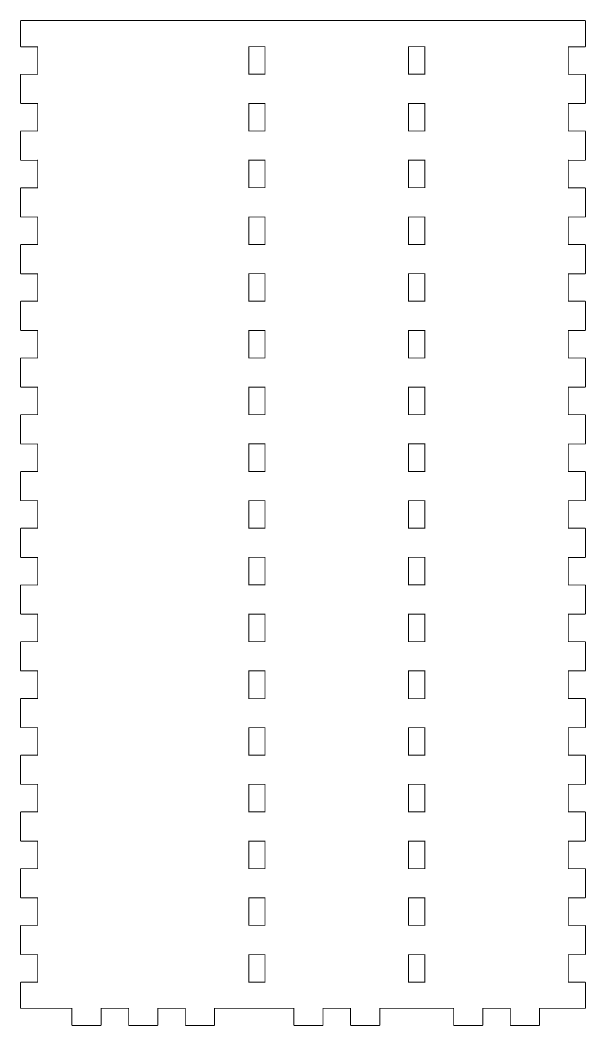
# Model space of a CAD drawing. Extents: x 1 to 1340, y 1 to 615.
# Drawn here: x 0.9 to 133.3, y 238.4 to 473.8 of the extents above; entities that cross this region are included whole.
import ezdxf

# ---------------------------------------------------------------- set-up
doc = ezdxf.new("R2010")
doc.units = 0
doc.layers.get('0').update_dxf_attribs({"linetype": 'CONTINUOUS'})

msp = doc.modelspace()

# ---------------------------------------------------------------- linework, layer by layer
at = {"color": 0, "const_width": 0.2}
for points in [[(5.0946, 473.671), (1.09416, 473.671), (1.07625, 473.671), (1.02251, 473.643), (0.99357, 473.59), (0.99357, 473.572)], [(0.99357, 473.572), (0.99357, 467.632)], [(54.307, 473.671), (5.0946, 473.671)], [(58.3075, 473.671), (54.307, 473.671)], [(91.7014, 473.671), (58.3075, 473.671)], [(95.7019, 473.671), (91.7014, 473.671)], [(129.096, 473.671), (95.7019, 473.671)], [(133.096, 473.671), (129.096, 473.671)], [(133.197, 473.572), (133.197, 473.59), (133.167, 473.643), (133.113, 473.671), (133.096, 473.671)], [(133.197, 467.632), (133.197, 473.572)], [(0.99357, 467.632), (0.99357, 467.614), (1.02251, 467.561), (1.07625, 467.533), (1.09416, 467.533)], [(1.09416, 467.533), (5.0946, 467.533), (5.07668, 467.533), (5.02296, 467.561), (4.99403, 467.614), (4.99403, 467.632)], [(4.99403, 467.632), (4.99403, 460.992), (4.99403, 461.01), (5.02296, 461.063), (5.07668, 461.095), (5.0946, 461.095)], [(129.197, 460.992), (129.197, 467.632), (129.197, 467.614), (129.166, 467.561), (129.112, 467.533), (129.096, 467.533)], [(129.096, 467.533), (133.096, 467.533), (133.113, 467.533), (133.167, 467.561), (133.197, 467.614), (133.197, 467.632)], [(5.0946, 461.095), (1.09416, 461.095), (1.07625, 461.095), (1.02251, 461.063), (0.99357, 461.01), (0.99357, 460.992)], [(0.99357, 460.992), (0.99357, 454.353)], [(133.096, 461.095), (129.096, 461.095), (129.112, 461.095), (129.166, 461.063), (129.197, 461.01), (129.197, 460.992)], [(133.197, 460.992), (133.197, 461.01), (133.167, 461.063), (133.113, 461.095), (133.096, 461.095)], [(133.197, 454.353), (133.197, 460.992)], [(0.99357, 454.353), (0.99357, 454.335), (1.02251, 454.283), (1.07625, 454.251), (1.09416, 454.251)], [(1.09416, 454.251), (5.0946, 454.251), (5.07668, 454.251), (5.02296, 454.283), (4.99403, 454.335), (4.99403, 454.353)], [(4.99403, 454.353), (4.99403, 447.714), (4.99403, 447.731), (5.02296, 447.784), (5.07668, 447.813), (5.0946, 447.813)], [(129.197, 447.714), (129.197, 454.353), (129.197, 454.335), (129.166, 454.283), (129.112, 454.251), (129.096, 454.251)], [(129.096, 454.251), (133.096, 454.251), (133.113, 454.251), (133.167, 454.283), (133.197, 454.335), (133.197, 454.353)], [(5.0946, 447.813), (1.09416, 447.813), (1.07625, 447.813), (1.02251, 447.784), (0.99357, 447.731), (0.99357, 447.714)], [(0.99357, 447.714), (0.99357, 441.075)], [(133.096, 447.813), (129.096, 447.813), (129.112, 447.813), (129.166, 447.784), (129.197, 447.731), (129.197, 447.714)], [(133.197, 447.714), (133.197, 447.731), (133.167, 447.784), (133.113, 447.813), (133.096, 447.813)], [(133.197, 441.075), (133.197, 447.714)], [(0.99357, 441.075), (0.99357, 441.057), (1.02251, 441.004), (1.07625, 440.972), (1.09416, 440.972)], [(1.09416, 440.972), (5.0946, 440.972), (5.07668, 440.972), (5.02296, 441.004), (4.99403, 441.057), (4.99403, 441.075)], [(4.99403, 441.075), (4.99403, 434.435), (4.99403, 434.453), (5.02296, 434.506), (5.07668, 434.534), (5.0946, 434.534)], [(129.197, 434.435), (129.197, 441.075), (129.197, 441.057), (129.166, 441.004), (129.112, 440.972), (129.096, 440.972)], [(129.096, 440.972), (133.096, 440.972), (133.113, 440.972), (133.167, 441.004), (133.197, 441.057), (133.197, 441.075)], [(5.0946, 434.534), (1.09416, 434.534), (1.07625, 434.534), (1.02251, 434.506), (0.99357, 434.453), (0.99357, 434.435)], [(0.99357, 434.435), (0.99357, 427.796)], [(133.096, 434.534), (129.096, 434.534), (129.112, 434.534), (129.166, 434.506), (129.197, 434.453), (129.197, 434.435)], [(133.197, 434.435), (133.197, 434.453), (133.167, 434.506), (133.113, 434.534), (133.096, 434.534)], [(133.197, 427.796), (133.197, 434.435)], [(0.99357, 427.796), (0.99357, 427.778), (1.02251, 427.725), (1.07625, 427.694), (1.09416, 427.694)], [(1.09416, 427.694), (5.0946, 427.694), (5.07668, 427.694), (5.02296, 427.725), (4.99403, 427.778), (4.99403, 427.796)], [(4.99403, 427.796), (4.99403, 421.157), (4.99403, 421.174), (5.02296, 421.227), (5.07668, 421.255), (5.0946, 421.255)], [(129.197, 421.157), (129.197, 427.796), (129.197, 427.778), (129.166, 427.725), (129.112, 427.694), (129.096, 427.694)], [(129.096, 427.694), (133.096, 427.694), (133.113, 427.694), (133.167, 427.725), (133.197, 427.778), (133.197, 427.796)], [(5.0946, 421.255), (1.09416, 421.255), (1.07625, 421.255), (1.02251, 421.227), (0.99357, 421.174), (0.99357, 421.157)], [(133.096, 421.255), (129.096, 421.255), (129.112, 421.255), (129.166, 421.227), (129.197, 421.174), (129.197, 421.157)], [(133.197, 421.157), (133.197, 421.174), (133.167, 421.227), (133.113, 421.255), (133.096, 421.255)], [(0.99357, 421.157), (0.99357, 414.517)], [(133.197, 414.517), (133.197, 421.157)], [(0.99357, 414.517), (0.99357, 414.5), (1.02251, 414.447), (1.07625, 414.415), (1.09416, 414.415)], [(1.09416, 414.415), (5.0946, 414.415), (5.07668, 414.415), (5.02296, 414.447), (4.99403, 414.5), (4.99403, 414.517)], [(4.99403, 414.517), (4.99403, 407.878), (4.99403, 407.896), (5.02296, 407.949), (5.07668, 407.977), (5.0946, 407.977)], [(129.197, 407.878), (129.197, 414.517), (129.197, 414.5), (129.166, 414.447), (129.112, 414.415), (129.096, 414.415)], [(129.096, 414.415), (133.096, 414.415), (133.113, 414.415), (133.167, 414.447), (133.197, 414.5), (133.197, 414.517)], [(5.0946, 407.977), (1.09416, 407.977), (1.07625, 407.977), (1.02251, 407.949), (0.99357, 407.896), (0.99357, 407.878)], [(0.99357, 407.878), (0.99357, 401.239)], [(133.096, 407.977), (129.096, 407.977), (129.112, 407.977), (129.166, 407.949), (129.197, 407.896), (129.197, 407.878)], [(133.197, 407.878), (133.197, 407.896), (133.167, 407.949), (133.113, 407.977), (133.096, 407.977)], [(133.197, 401.239), (133.197, 407.878)], [(0.99357, 401.239), (0.99357, 401.221), (1.02251, 401.168), (1.07625, 401.137), (1.09416, 401.137)], [(1.09416, 401.137), (5.0946, 401.137), (5.07668, 401.137), (5.02296, 401.168), (4.99403, 401.221), (4.99403, 401.239)], [(4.99403, 401.239), (4.99403, 394.6), (4.99403, 394.617), (5.02296, 394.67), (5.07668, 394.698), (5.0946, 394.698)], [(129.197, 394.6), (129.197, 401.239), (129.197, 401.221), (129.166, 401.168), (129.112, 401.137), (129.096, 401.137)], [(129.096, 401.137), (133.096, 401.137), (133.113, 401.137), (133.167, 401.168), (133.197, 401.221), (133.197, 401.239)], [(5.0946, 394.698), (1.09416, 394.698), (1.07625, 394.698), (1.02251, 394.67), (0.99357, 394.617), (0.99357, 394.6)], [(0.99357, 394.6), (0.99357, 387.96)], [(133.096, 394.698), (129.096, 394.698), (129.112, 394.698), (129.166, 394.67), (129.197, 394.617), (129.197, 394.6)], [(133.197, 394.6), (133.197, 394.617), (133.167, 394.67), (133.113, 394.698), (133.096, 394.698)], [(133.197, 387.96), (133.197, 394.6)], [(0.99357, 387.96), (0.99357, 387.943), (1.02251, 387.89), (1.07625, 387.858), (1.09416, 387.858)], [(1.09416, 387.858), (5.0946, 387.858), (5.07668, 387.858), (5.02296, 387.89), (4.99403, 387.943), (4.99403, 387.96)], [(4.99403, 387.96), (4.99403, 381.321), (4.99403, 381.339), (5.02296, 381.392), (5.07668, 381.42), (5.0946, 381.42)], [(129.197, 381.321), (129.197, 387.96), (129.197, 387.943), (129.166, 387.89), (129.112, 387.858), (129.096, 387.858)], [(129.096, 387.858), (133.096, 387.858), (133.113, 387.858), (133.167, 387.89), (133.197, 387.943), (133.197, 387.96)], [(5.0946, 381.42), (1.09416, 381.42), (1.07625, 381.42), (1.02251, 381.392), (0.99357, 381.339), (0.99357, 381.321)], [(0.99357, 381.321), (0.99357, 374.682)], [(133.096, 381.42), (129.096, 381.42), (129.112, 381.42), (129.166, 381.392), (129.197, 381.339), (129.197, 381.321)], [(133.197, 381.321), (133.197, 381.339), (133.167, 381.392), (133.113, 381.42), (133.096, 381.42)], [(133.197, 374.682), (133.197, 381.321)], [(0.99357, 374.682), (0.99357, 374.664), (1.02251, 374.611), (1.07625, 374.579), (1.09416, 374.579)], [(1.09416, 374.579), (5.0946, 374.579), (5.07668, 374.579), (5.02296, 374.611), (4.99403, 374.664), (4.99403, 374.682)], [(4.99403, 374.682), (4.99403, 368.042), (4.99403, 368.06), (5.02296, 368.113), (5.07668, 368.141), (5.0946, 368.141)], [(129.197, 368.042), (129.197, 374.682), (129.197, 374.664), (129.166, 374.611), (129.112, 374.579), (129.096, 374.579)], [(129.096, 374.579), (133.096, 374.579), (133.113, 374.579), (133.167, 374.611), (133.197, 374.664), (133.197, 374.682)], [(5.0946, 368.141), (1.09416, 368.141), (1.07625, 368.141), (1.02251, 368.113), (0.99357, 368.06), (0.99357, 368.042)], [(0.99357, 368.042), (0.99357, 361.403)], [(133.096, 368.141), (129.096, 368.141), (129.112, 368.141), (129.166, 368.113), (129.197, 368.06), (129.197, 368.042)], [(133.197, 368.042), (133.197, 368.06), (133.167, 368.113), (133.113, 368.141), (133.096, 368.141)], [(133.197, 361.403), (133.197, 368.042)], [(0.99357, 361.403), (0.99357, 361.386), (1.02251, 361.333), (1.07625, 361.301), (1.09416, 361.301)], [(1.09416, 361.301), (5.0946, 361.301), (5.07668, 361.301), (5.02296, 361.333), (4.99403, 361.386), (4.99403, 361.403)], [(4.99403, 361.403), (4.99403, 354.764), (4.99403, 354.782), (5.02296, 354.834), (5.07668, 354.863), (5.0946, 354.863)], [(129.197, 354.764), (129.197, 361.403), (129.197, 361.386), (129.166, 361.333), (129.112, 361.301), (129.096, 361.301)], [(129.096, 361.301), (133.096, 361.301), (133.113, 361.301), (133.167, 361.333), (133.197, 361.386), (133.197, 361.403)], [(5.0946, 354.863), (1.09416, 354.863), (1.07625, 354.863), (1.02251, 354.834), (0.99357, 354.782), (0.99357, 354.764)], [(0.99357, 354.764), (0.99357, 348.123)], [(133.096, 354.863), (129.096, 354.863), (129.112, 354.863), (129.166, 354.834), (129.197, 354.782), (129.197, 354.764)], [(133.197, 354.764), (133.197, 354.782), (133.167, 354.834), (133.113, 354.863), (133.096, 354.863)], [(133.197, 348.123), (133.197, 354.764)], [(0.99357, 348.123), (0.99357, 348.106), (1.02251, 348.052), (1.07625, 348.022), (1.09416, 348.022)], [(1.09416, 348.022), (5.0946, 348.022), (5.07668, 348.022), (5.02296, 348.052), (4.99403, 348.106), (4.99403, 348.123)], [(4.99403, 348.123), (4.99403, 341.483), (4.99403, 341.501), (5.02296, 341.555), (5.07668, 341.584), (5.0946, 341.584)], [(129.197, 341.483), (129.197, 348.123), (129.197, 348.106), (129.166, 348.052), (129.112, 348.022), (129.096, 348.022)], [(129.096, 348.022), (133.096, 348.022), (133.113, 348.022), (133.167, 348.052), (133.197, 348.106), (133.197, 348.123)], [(5.0946, 341.584), (1.09416, 341.584), (1.07625, 341.584), (1.02251, 341.555), (0.99357, 341.501), (0.99357, 341.483)], [(0.99357, 341.483), (0.99357, 334.844)], [(133.096, 341.584), (129.096, 341.584), (129.112, 341.584), (129.166, 341.555), (129.197, 341.501), (129.197, 341.483)], [(133.197, 341.483), (133.197, 341.501), (133.167, 341.555), (133.113, 341.584), (133.096, 341.584)], [(133.197, 334.844), (133.197, 341.483)], [(0.99357, 334.844), (0.99357, 334.827), (1.02251, 334.774), (1.07625, 334.743), (1.09416, 334.743)], [(1.09416, 334.743), (5.0946, 334.743), (5.07668, 334.743), (5.02296, 334.774), (4.99403, 334.827), (4.99403, 334.844)], [(4.99403, 334.844), (4.99403, 328.205), (4.99403, 328.223), (5.02296, 328.276), (5.07668, 328.305), (5.0946, 328.305)], [(129.197, 328.205), (129.197, 334.844), (129.197, 334.827), (129.166, 334.774), (129.112, 334.743), (129.096, 334.743)], [(129.096, 334.743), (133.096, 334.743), (133.113, 334.743), (133.167, 334.774), (133.197, 334.827), (133.197, 334.844)], [(5.0946, 328.305), (1.09416, 328.305), (1.07625, 328.305), (1.02251, 328.276), (0.99357, 328.223), (0.99357, 328.205)], [(0.99357, 328.205), (0.99357, 321.565)], [(133.096, 328.305), (129.096, 328.305), (129.112, 328.305), (129.166, 328.276), (129.197, 328.223), (129.197, 328.205)], [(133.197, 328.205), (133.197, 328.223), (133.167, 328.276), (133.113, 328.305), (133.096, 328.305)], [(133.197, 321.565), (133.197, 328.205)], [(0.99357, 321.565), (0.99357, 321.549), (1.02251, 321.495), (1.07625, 321.465), (1.09416, 321.465)], [(1.09416, 321.465), (5.0946, 321.465), (5.07668, 321.465), (5.02296, 321.495), (4.99403, 321.549), (4.99403, 321.565)], [(4.99403, 321.565), (4.99403, 314.926), (4.99403, 314.944), (5.02296, 314.997), (5.07668, 315.026), (5.0946, 315.026)], [(129.197, 314.926), (129.197, 321.565), (129.197, 321.549), (129.166, 321.495), (129.112, 321.465), (129.096, 321.465)], [(129.096, 321.465), (133.096, 321.465), (133.113, 321.465), (133.167, 321.495), (133.197, 321.549), (133.197, 321.565)], [(5.0946, 315.026), (1.09416, 315.026), (1.07625, 315.026), (1.02251, 314.997), (0.99357, 314.944), (0.99357, 314.926)], [(0.99357, 314.926), (0.99357, 308.287)], [(133.096, 315.026), (129.096, 315.026), (129.112, 315.026), (129.166, 314.997), (129.197, 314.944), (129.197, 314.926)], [(133.197, 314.926), (133.197, 314.944), (133.167, 314.997), (133.113, 315.026), (133.096, 315.026)], [(133.197, 308.287), (133.197, 314.926)], [(0.99357, 308.287), (0.99357, 308.27), (1.02251, 308.216), (1.07625, 308.186), (1.09416, 308.186)], [(1.09416, 308.186), (5.0946, 308.186), (5.07668, 308.186), (5.02296, 308.216), (4.99403, 308.27), (4.99403, 308.287)], [(4.99403, 308.287), (4.99403, 301.647), (4.99403, 301.665), (5.02296, 301.719), (5.07668, 301.748), (5.0946, 301.748)], [(129.197, 301.647), (129.197, 308.287), (129.197, 308.27), (129.166, 308.216), (129.112, 308.186), (129.096, 308.186)], [(129.096, 308.186), (133.096, 308.186), (133.113, 308.186), (133.167, 308.216), (133.197, 308.27), (133.197, 308.287)], [(5.0946, 301.748), (1.09416, 301.748), (1.07625, 301.748), (1.02251, 301.719), (0.99357, 301.665), (0.99357, 301.647)], [(0.99357, 301.647), (0.99357, 295.008)], [(133.096, 301.748), (129.096, 301.748), (129.112, 301.748), (129.166, 301.719), (129.197, 301.665), (129.197, 301.647)], [(133.197, 301.647), (133.197, 301.665), (133.167, 301.719), (133.113, 301.748), (133.096, 301.748)], [(133.197, 295.008), (133.197, 301.647)], [(0.99357, 295.008), (0.99357, 294.991), (1.02251, 294.937), (1.07625, 294.907), (1.09416, 294.907)], [(1.09416, 294.907), (5.0946, 294.907), (5.07668, 294.907), (5.02296, 294.937), (4.99403, 294.991), (4.99403, 295.008)], [(4.99403, 295.008), (4.99403, 288.368), (4.99403, 288.386), (5.02296, 288.44), (5.07668, 288.469), (5.0946, 288.469)], [(129.197, 288.368), (129.197, 295.008), (129.197, 294.991), (129.166, 294.937), (129.112, 294.907), (129.096, 294.907)], [(129.096, 294.907), (133.096, 294.907), (133.113, 294.907), (133.167, 294.937), (133.197, 294.991), (133.197, 295.008)], [(5.0946, 288.469), (1.09416, 288.469), (1.07625, 288.469), (1.02251, 288.44), (0.99357, 288.386), (0.99357, 288.368)], [(0.99357, 288.368), (0.99357, 281.729)], [(133.096, 288.469), (129.096, 288.469), (129.112, 288.469), (129.166, 288.44), (129.197, 288.386), (129.197, 288.368)], [(133.197, 288.368), (133.197, 288.386), (133.167, 288.44), (133.113, 288.469), (133.096, 288.469)], [(133.197, 281.729), (133.197, 288.368)], [(0.99357, 281.729), (0.99357, 281.712), (1.02251, 281.658), (1.07625, 281.628), (1.09416, 281.628)], [(1.09416, 281.628), (5.0946, 281.628), (5.07668, 281.628), (5.02296, 281.658), (4.99403, 281.712), (4.99403, 281.729)], [(4.99403, 281.729), (4.99403, 275.089), (4.99403, 275.107), (5.02296, 275.161), (5.07668, 275.19), (5.0946, 275.19)], [(129.197, 275.089), (129.197, 281.729), (129.197, 281.712), (129.166, 281.658), (129.112, 281.628), (129.096, 281.628)], [(129.096, 281.628), (133.096, 281.628), (133.113, 281.628), (133.167, 281.658), (133.197, 281.712), (133.197, 281.729)], [(5.0946, 275.19), (1.09416, 275.19), (1.07625, 275.19), (1.02251, 275.161), (0.99357, 275.107), (0.99357, 275.089)], [(0.99357, 275.089), (0.99357, 268.45)], [(133.096, 275.19), (129.096, 275.19), (129.112, 275.19), (129.166, 275.161), (129.197, 275.107), (129.197, 275.089)], [(133.197, 275.089), (133.197, 275.107), (133.167, 275.161), (133.113, 275.19), (133.096, 275.19)], [(133.197, 268.45), (133.197, 275.089)], [(0.99357, 268.45), (0.99357, 268.434), (1.02251, 268.38), (1.07625, 268.35), (1.09416, 268.35)], [(1.09416, 268.35), (5.0946, 268.35), (5.07668, 268.35), (5.02296, 268.38), (4.99403, 268.434), (4.99403, 268.45)], [(4.99403, 268.45), (4.99403, 261.811), (4.99403, 261.828), (5.02296, 261.882), (5.07668, 261.911), (5.0946, 261.911)], [(129.197, 261.811), (129.197, 268.45), (129.197, 268.434), (129.166, 268.38), (129.112, 268.35), (129.096, 268.35)], [(129.096, 268.35), (133.096, 268.35), (133.113, 268.35), (133.167, 268.38), (133.197, 268.434), (133.197, 268.45)], [(5.0946, 261.911), (1.09416, 261.911), (1.07625, 261.911), (1.02251, 261.882), (0.99357, 261.828), (0.99357, 261.811)], [(0.99357, 261.811), (0.99357, 255.171)], [(133.096, 261.911), (129.096, 261.911), (129.112, 261.911), (129.166, 261.882), (129.197, 261.828), (129.197, 261.811)], [(133.197, 261.811), (133.197, 261.828), (133.167, 261.882), (133.113, 261.911), (133.096, 261.911)], [(133.197, 255.171), (133.197, 261.811)], [(0.99357, 255.171), (0.99357, 255.155), (1.02251, 255.101), (1.07625, 255.071), (1.09416, 255.071)], [(1.09416, 255.071), (5.0946, 255.071), (5.07668, 255.071), (5.02296, 255.101), (4.99403, 255.155), (4.99403, 255.171)], [(4.99403, 255.171), (4.99403, 248.532), (4.99403, 248.55), (5.02296, 248.604), (5.07668, 248.632), (5.0946, 248.632)], [(129.197, 248.532), (129.197, 255.171), (129.197, 255.155), (129.166, 255.101), (129.112, 255.071), (129.096, 255.071)], [(129.096, 255.071), (133.096, 255.071), (133.113, 255.071), (133.167, 255.101), (133.197, 255.155), (133.197, 255.171)], [(5.0946, 248.632), (1.09416, 248.632), (1.07625, 248.632), (1.02251, 248.604), (0.99357, 248.55), (0.99357, 248.532)], [(0.99357, 248.532), (0.99357, 242.593)], [(133.096, 248.632), (129.096, 248.632), (129.112, 248.632), (129.166, 248.604), (129.197, 248.55), (129.197, 248.532)], [(133.197, 248.532), (133.197, 248.55), (133.167, 248.604), (133.113, 248.632), (133.096, 248.632)], [(133.197, 242.593), (133.197, 248.532)], [(0.99357, 242.593), (0.99357, 242.576), (1.02251, 242.522), (1.07625, 242.492), (1.09416, 242.492)], [(1.09416, 242.492), (5.0946, 242.492)], [(5.10011, 242.492), (13.1065, 242.492)], [(13.1065, 242.492), (13.0886, 242.492), (13.0349, 242.522), (13.0059, 242.576), (13.0059, 242.593)], [(13.0059, 242.593), (13.0059, 238.592), (13.0059, 238.575), (13.0349, 238.522), (13.0886, 238.492), (13.1065, 238.492)], [(19.8465, 238.592), (19.8465, 242.593), (19.8465, 242.576), (19.8162, 242.522), (19.7624, 242.492), (19.7459, 242.492)], [(19.7459, 242.492), (26.3853, 242.492)], [(26.3853, 242.492), (26.3674, 242.492), (26.3136, 242.522), (26.2847, 242.576), (26.2847, 242.593)], [(26.2847, 242.593), (26.2847, 238.592), (26.2847, 238.575), (26.3136, 238.522), (26.3674, 238.492), (26.3853, 238.492)], [(33.1253, 238.592), (33.1253, 242.593), (33.1253, 242.576), (33.095, 242.522), (33.0412, 242.492), (33.0247, 242.492)], [(33.0247, 242.492), (39.6642, 242.492)], [(39.6642, 242.492), (39.6462, 242.492), (39.5923, 242.522), (39.5633, 242.576), (39.5633, 242.593)], [(39.5633, 242.593), (39.5633, 238.592), (39.5633, 238.575), (39.5923, 238.522), (39.6462, 238.492), (39.6642, 238.492)], [(46.404, 238.592), (46.404, 242.593), (46.404, 242.576), (46.3737, 242.522), (46.3201, 242.492), (46.3035, 242.492)], [(46.3035, 242.492), (54.3098, 242.492)], [(54.3098, 242.492), (58.3103, 242.492)], [(58.3103, 242.492), (65.0476, 242.492)], [(65.0476, 242.492), (65.0296, 242.492), (64.976, 242.522), (64.9471, 242.576), (64.9471, 242.593)], [(64.9471, 242.593), (64.9471, 238.592), (64.9471, 238.575), (64.976, 238.522), (65.0296, 238.492), (65.0476, 238.492)], [(71.7875, 238.592), (71.7875, 242.593), (71.7875, 242.576), (71.7571, 242.522), (71.7035, 242.492), (71.6869, 242.492)], [(71.6869, 242.492), (78.3262, 242.492)], [(78.3262, 242.492), (78.3086, 242.492), (78.2546, 242.522), (78.2257, 242.576), (78.2257, 242.593)], [(78.2257, 242.593), (78.2257, 238.592), (78.2257, 238.575), (78.2546, 238.522), (78.3086, 238.492), (78.3262, 238.492)], [(85.0664, 238.592), (85.0664, 242.593), (85.0664, 242.576), (85.036, 242.522), (84.9824, 242.492), (84.9658, 242.492)], [(84.9658, 242.492), (91.7028, 242.492)], [(91.7028, 242.492), (95.7033, 242.492)], [(95.7033, 242.492), (102.441, 242.492)], [(102.441, 242.492), (102.423, 242.492), (102.369, 242.522), (102.34, 242.576), (102.34, 242.593)], [(102.34, 242.593), (102.34, 238.592), (102.34, 238.575), (102.369, 238.522), (102.423, 238.492), (102.441, 238.492)], [(109.18, 238.592), (109.18, 242.593), (109.18, 242.576), (109.15, 242.522), (109.097, 242.492), (109.08, 242.492)], [(109.08, 242.492), (115.719, 242.492)], [(115.719, 242.492), (115.702, 242.492), (115.648, 242.522), (115.619, 242.576), (115.619, 242.593)], [(115.619, 242.593), (115.619, 238.592), (115.619, 238.575), (115.648, 238.522), (115.702, 238.492), (115.719, 238.492)], [(122.459, 238.592), (122.459, 242.593), (122.459, 242.576), (122.429, 242.522), (122.375, 242.492), (122.359, 242.492)], [(122.359, 242.492), (129.096, 242.492)], [(129.096, 242.492), (133.096, 242.492), (133.113, 242.492), (133.167, 242.522), (133.197, 242.576), (133.197, 242.593)], [(13.1065, 238.492), (19.7459, 238.492), (19.7624, 238.492), (19.8162, 238.522), (19.8465, 238.575), (19.8465, 238.592)], [(26.3853, 238.492), (33.0247, 238.492), (33.0412, 238.492), (33.095, 238.522), (33.1253, 238.575), (33.1253, 238.592)], [(39.6642, 238.492), (46.3035, 238.492), (46.3201, 238.492), (46.3737, 238.522), (46.404, 238.575), (46.404, 238.592)], [(65.0476, 238.492), (71.6869, 238.492), (71.7035, 238.492), (71.7571, 238.522), (71.7875, 238.575), (71.7875, 238.592)], [(78.3262, 238.492), (84.9658, 238.492), (84.9824, 238.492), (85.036, 238.522), (85.0664, 238.575), (85.0664, 238.592)], [(102.441, 238.492), (109.08, 238.492), (109.097, 238.492), (109.15, 238.522), (109.18, 238.575), (109.18, 238.592)], [(115.719, 238.492), (122.359, 238.492), (122.375, 238.492), (122.429, 238.522), (122.459, 238.575), (122.459, 238.592)]]:
    msp.add_lwpolyline(points, dxfattribs=at)
at = {"color": 5, "const_width": 0.2}
for points in [[(54.4103, 461.01), (54.4103, 467.653), (54.4103, 467.635), (54.38, 467.582), (54.3264, 467.55), (54.3098, 467.55)], [(54.3098, 467.55), (58.3103, 467.55), (58.2923, 467.55), (58.2387, 467.582), (58.2097, 467.635), (58.2097, 467.653)], [(58.2097, 467.653), (58.2097, 461.01)], [(91.8034, 461.01), (91.8034, 467.653), (91.8034, 467.635), (91.7734, 467.582), (91.7194, 467.55), (91.7028, 467.55)], [(91.7028, 467.55), (95.7033, 467.55), (95.6853, 467.55), (95.6317, 467.582), (95.6028, 467.635), (95.6028, 467.653)], [(95.6028, 467.653), (95.6028, 461.01)], [(58.3103, 461.112), (54.3098, 461.112), (54.3264, 461.112), (54.38, 461.084), (54.4103, 461.031), (54.4103, 461.01)], [(58.2097, 461.01), (58.2097, 461.031), (58.2387, 461.084), (58.2923, 461.112), (58.3103, 461.112)], [(95.7033, 461.112), (91.7028, 461.112), (91.7194, 461.112), (91.7734, 461.084), (91.8034, 461.031), (91.8034, 461.01)], [(95.6028, 461.01), (95.6028, 461.031), (95.6317, 461.084), (95.6853, 461.112), (95.7033, 461.112)], [(54.4103, 447.731), (54.4103, 454.371), (54.4103, 454.353), (54.38, 454.3), (54.3264, 454.272), (54.3098, 454.272)], [(54.3098, 454.272), (58.3103, 454.272), (58.2923, 454.272), (58.2387, 454.3), (58.2097, 454.353), (58.2097, 454.371)], [(58.2097, 454.371), (58.2097, 447.731)], [(91.8034, 447.731), (91.8034, 454.371), (91.8034, 454.353), (91.7734, 454.3), (91.7194, 454.272), (91.7028, 454.272)], [(91.7028, 454.272), (95.7033, 454.272), (95.6853, 454.272), (95.6317, 454.3), (95.6028, 454.353), (95.6028, 454.371)], [(95.6028, 454.371), (95.6028, 447.731)], [(58.3103, 447.834), (54.3098, 447.834), (54.3264, 447.834), (54.38, 447.802), (54.4103, 447.749), (54.4103, 447.731)], [(58.2097, 447.731), (58.2097, 447.749), (58.2387, 447.802), (58.2923, 447.834), (58.3103, 447.834)], [(95.7033, 447.834), (91.7028, 447.834), (91.7194, 447.834), (91.7734, 447.802), (91.8034, 447.749), (91.8034, 447.731)], [(95.6028, 447.731), (95.6028, 447.749), (95.6317, 447.802), (95.6853, 447.834), (95.7033, 447.834)], [(54.4103, 434.453), (54.4103, 441.092), (54.4103, 441.075), (54.38, 441.022), (54.3264, 440.99), (54.3098, 440.99)], [(54.3098, 440.99), (58.3103, 440.99), (58.2923, 440.99), (58.2387, 441.022), (58.2097, 441.075), (58.2097, 441.092)], [(58.2097, 441.092), (58.2097, 434.453)], [(91.8034, 434.453), (91.8034, 441.092), (91.8034, 441.075), (91.7734, 441.022), (91.7194, 440.99), (91.7028, 440.99)], [(91.7028, 440.99), (95.7033, 440.99), (95.6853, 440.99), (95.6317, 441.022), (95.6028, 441.075), (95.6028, 441.092)], [(95.6028, 441.092), (95.6028, 434.453)], [(58.3103, 434.552), (54.3098, 434.552), (54.3264, 434.552), (54.38, 434.523), (54.4103, 434.471), (54.4103, 434.453)], [(58.2097, 434.453), (58.2097, 434.471), (58.2387, 434.523), (58.2923, 434.552), (58.3103, 434.552)], [(95.7033, 434.552), (91.7028, 434.552), (91.7194, 434.552), (91.7734, 434.523), (91.8034, 434.471), (91.8034, 434.453)], [(95.6028, 434.453), (95.6028, 434.471), (95.6317, 434.523), (95.6853, 434.552), (95.7033, 434.552)], [(54.4103, 421.171), (54.4103, 427.81), (54.4103, 427.792), (54.38, 427.74), (54.3264, 427.711), (54.3098, 427.711)], [(54.3098, 427.711), (58.3103, 427.711), (58.2923, 427.711), (58.2387, 427.74), (58.2097, 427.792), (58.2097, 427.81)], [(58.2097, 427.81), (58.2097, 421.171)], [(91.8034, 421.171), (91.8034, 427.81), (91.8034, 427.792), (91.7734, 427.74), (91.7194, 427.711), (91.7028, 427.711)], [(91.7028, 427.711), (95.7033, 427.711), (95.6853, 427.711), (95.6317, 427.74), (95.6028, 427.792), (95.6028, 427.81)], [(95.6028, 427.81), (95.6028, 421.171)], [(58.3103, 421.273), (54.3098, 421.273), (54.3264, 421.273), (54.38, 421.241), (54.4103, 421.188), (54.4103, 421.171)], [(58.2097, 421.174), (58.2097, 421.192), (58.2387, 421.241), (58.2923, 421.273), (58.3103, 421.273)], [(95.7033, 421.273), (91.7028, 421.273), (91.7194, 421.273), (91.7734, 421.241), (91.8034, 421.188), (91.8034, 421.171)], [(95.6028, 421.174), (95.6028, 421.192), (95.6317, 421.241), (95.6853, 421.273), (95.7033, 421.273)], [(54.4103, 407.892), (54.4103, 414.532), (54.4103, 414.514), (54.38, 414.461), (54.3264, 414.429), (54.3098, 414.429)], [(54.3098, 414.429), (58.3103, 414.429), (58.2923, 414.429), (58.2387, 414.461), (58.2097, 414.514), (58.2097, 414.532)], [(58.2097, 414.532), (58.2097, 407.892)], [(91.8034, 407.892), (91.8034, 414.532), (91.8034, 414.514), (91.7734, 414.461), (91.7194, 414.429), (91.7028, 414.429)], [(91.7028, 414.429), (95.7033, 414.429), (95.6853, 414.429), (95.6317, 414.461), (95.6028, 414.514), (95.6028, 414.532)], [(95.6028, 414.532), (95.6028, 407.892)], [(58.3103, 407.991), (54.3098, 407.991), (54.3264, 407.991), (54.38, 407.963), (54.4103, 407.91), (54.4103, 407.892)], [(58.2097, 407.892), (58.2097, 407.91), (58.2387, 407.963), (58.2923, 407.991), (58.3103, 407.991)], [(95.7033, 407.991), (91.7028, 407.991), (91.7194, 407.991), (91.7734, 407.963), (91.8034, 407.91), (91.8034, 407.892)], [(95.6028, 407.892), (95.6028, 407.91), (95.6317, 407.963), (95.6853, 407.991), (95.7033, 407.991)], [(54.4103, 394.61), (54.4103, 401.249), (54.4103, 401.235), (54.38, 401.179), (54.3264, 401.151), (54.3098, 401.151)], [(54.3098, 401.151), (58.3103, 401.151), (58.2923, 401.151), (58.2387, 401.179), (58.2097, 401.235), (58.2097, 401.249)], [(58.2097, 401.249), (58.2097, 394.61)], [(91.8034, 394.61), (91.8034, 401.249), (91.8034, 401.235), (91.7734, 401.179), (91.7194, 401.151), (91.7028, 401.151)], [(91.7028, 401.151), (95.7033, 401.151), (95.6853, 401.151), (95.6317, 401.179), (95.6028, 401.235), (95.6028, 401.249)], [(95.6028, 401.249), (95.6028, 394.61)], [(58.3103, 394.712), (54.3098, 394.712), (54.3264, 394.712), (54.38, 394.684), (54.4103, 394.628), (54.4103, 394.61)], [(58.2097, 394.614), (58.2097, 394.631), (58.2387, 394.684), (58.2923, 394.712), (58.3103, 394.712)], [(95.7033, 394.712), (91.7028, 394.712), (91.7194, 394.712), (91.7734, 394.684), (91.8034, 394.628), (91.8034, 394.61)], [(95.6028, 394.614), (95.6028, 394.631), (95.6317, 394.684), (95.6853, 394.712), (95.7033, 394.712)], [(54.4103, 381.332), (54.4103, 387.971), (54.4103, 387.953), (54.38, 387.9), (54.3264, 387.869), (54.3098, 387.869)], [(54.3098, 387.869), (58.3103, 387.869), (58.2923, 387.869), (58.2387, 387.9), (58.2097, 387.953), (58.2097, 387.971)], [(58.2097, 387.971), (58.2097, 381.332)], [(91.8034, 381.332), (91.8034, 387.971), (91.8034, 387.953), (91.7734, 387.9), (91.7194, 387.869), (91.7028, 387.869)], [(91.7028, 387.869), (95.7033, 387.869), (95.6853, 387.869), (95.6317, 387.9), (95.6028, 387.953), (95.6028, 387.971)], [(95.6028, 387.971), (95.6028, 381.332)], [(58.3103, 381.43), (54.3098, 381.43), (54.3264, 381.43), (54.38, 381.402), (54.4103, 381.349), (54.4103, 381.332)], [(58.2097, 381.332), (58.2097, 381.349), (58.2387, 381.402), (58.2923, 381.43), (58.3103, 381.43)], [(95.7033, 381.43), (91.7028, 381.43), (91.7194, 381.43), (91.7734, 381.402), (91.8034, 381.349), (91.8034, 381.332)], [(95.6028, 381.332), (95.6028, 381.349), (95.6317, 381.402), (95.6853, 381.43), (95.7033, 381.43)], [(54.4103, 368.053), (54.4103, 374.692), (54.4103, 374.675), (54.38, 374.622), (54.3264, 374.59), (54.3098, 374.59)], [(54.3098, 374.59), (58.3103, 374.59), (58.2923, 374.59), (58.2387, 374.622), (58.2097, 374.675), (58.2097, 374.692)], [(58.2097, 374.692), (58.2097, 368.053)], [(91.8034, 368.053), (91.8034, 374.692), (91.8034, 374.675), (91.7734, 374.622), (91.7194, 374.59), (91.7028, 374.59)], [(91.7028, 374.59), (95.7033, 374.59), (95.6853, 374.59), (95.6317, 374.622), (95.6028, 374.675), (95.6028, 374.692)], [(95.6028, 374.692), (95.6028, 368.053)], [(58.3103, 368.152), (54.3098, 368.152), (54.3264, 368.152), (54.38, 368.124), (54.4103, 368.071), (54.4103, 368.053)], [(58.2097, 368.053), (58.2097, 368.071), (58.2387, 368.124), (58.2923, 368.152), (58.3103, 368.152)], [(95.7033, 368.152), (91.7028, 368.152), (91.7194, 368.152), (91.7734, 368.124), (91.8034, 368.071), (91.8034, 368.053)], [(95.6028, 368.053), (95.6028, 368.071), (95.6317, 368.124), (95.6853, 368.152), (95.7033, 368.152)], [(54.4103, 354.771), (54.4103, 361.41), (54.4103, 361.396), (54.38, 361.34), (54.3264, 361.311), (54.3098, 361.311)], [(54.3098, 361.311), (58.3103, 361.311), (58.2923, 361.311), (58.2387, 361.34), (58.2097, 361.396), (58.2097, 361.41)], [(58.2097, 361.41), (58.2097, 354.771)], [(91.8034, 354.771), (91.8034, 361.41), (91.8034, 361.396), (91.7734, 361.34), (91.7194, 361.311), (91.7028, 361.311)], [(91.7028, 361.311), (95.7033, 361.311), (95.6853, 361.311), (95.6317, 361.34), (95.6028, 361.396), (95.6028, 361.41)], [(95.6028, 361.41), (95.6028, 354.771)], [(58.3103, 354.873), (54.3098, 354.873), (54.3264, 354.873), (54.38, 354.845), (54.4103, 354.789), (54.4103, 354.771)], [(58.2097, 354.771), (58.2097, 354.789), (58.2387, 354.845), (58.2923, 354.873), (58.3103, 354.873)], [(95.7033, 354.873), (91.7028, 354.873), (91.7194, 354.873), (91.7734, 354.845), (91.8034, 354.789), (91.8034, 354.771)], [(95.6028, 354.771), (95.6028, 354.789), (95.6317, 354.845), (95.6853, 354.873), (95.7033, 354.873)], [(54.4103, 341.492), (54.4103, 348.131), (54.4103, 348.114), (54.38, 348.061), (54.3264, 348.03), (54.3098, 348.03)], [(54.3098, 348.03), (58.3103, 348.03), (58.2923, 348.03), (58.2387, 348.061), (58.2097, 348.114), (58.2097, 348.131)], [(58.2097, 348.131), (58.2097, 341.492)], [(91.8034, 341.492), (91.8034, 348.131), (91.8034, 348.114), (91.7734, 348.061), (91.7194, 348.03), (91.7028, 348.03)], [(91.7028, 348.03), (95.7033, 348.03), (95.6853, 348.03), (95.6317, 348.061), (95.6028, 348.114), (95.6028, 348.131)], [(95.6028, 348.131), (95.6028, 341.492)], [(58.3103, 341.592), (54.3098, 341.592), (54.3264, 341.592), (54.38, 341.563), (54.4103, 341.51), (54.4103, 341.492)], [(58.2097, 341.492), (58.2097, 341.51), (58.2387, 341.563), (58.2923, 341.592), (58.3103, 341.592)], [(95.7033, 341.592), (91.7028, 341.592), (91.7194, 341.592), (91.7734, 341.563), (91.8034, 341.51), (91.8034, 341.492)], [(95.6028, 341.492), (95.6028, 341.51), (95.6317, 341.563), (95.6853, 341.592), (95.7033, 341.592)], [(54.4103, 328.211), (54.4103, 334.851), (54.4103, 334.834), (54.38, 334.78), (54.3264, 334.75), (54.3098, 334.75)], [(54.3098, 334.75), (58.3103, 334.75), (58.2923, 334.75), (58.2387, 334.78), (58.2097, 334.834), (58.2097, 334.851)], [(58.2097, 334.851), (58.2097, 328.211)], [(91.8034, 328.211), (91.8034, 334.851), (91.8034, 334.834), (91.7734, 334.78), (91.7194, 334.75), (91.7028, 334.75)], [(91.7028, 334.75), (95.7033, 334.75), (95.6853, 334.75), (95.6317, 334.78), (95.6028, 334.834), (95.6028, 334.851)], [(95.6028, 334.851), (95.6028, 328.211)], [(58.3103, 328.312), (54.3098, 328.312), (54.3264, 328.312), (54.38, 328.283), (54.4103, 328.229), (54.4103, 328.211)], [(58.2097, 328.211), (58.2097, 328.229), (58.2387, 328.283), (58.2923, 328.312), (58.3103, 328.312)], [(95.7033, 328.312), (91.7028, 328.312), (91.7194, 328.312), (91.7734, 328.283), (91.8034, 328.229), (91.8034, 328.211)], [(95.6028, 328.211), (95.6028, 328.229), (95.6317, 328.283), (95.6853, 328.312), (95.7033, 328.312)], [(54.4103, 314.931), (54.4103, 321.571), (54.4103, 321.554), (54.38, 321.501), (54.3264, 321.47), (54.3098, 321.47)], [(54.3098, 321.47), (58.3103, 321.47), (58.2923, 321.47), (58.2387, 321.501), (58.2097, 321.554), (58.2097, 321.571)], [(58.2097, 321.571), (58.2097, 314.931)], [(91.8034, 314.931), (91.8034, 321.571), (91.8034, 321.554), (91.7734, 321.501), (91.7194, 321.47), (91.7028, 321.47)], [(91.7028, 321.47), (95.7033, 321.47), (95.6853, 321.47), (95.6317, 321.501), (95.6028, 321.554), (95.6028, 321.571)], [(95.6028, 321.571), (95.6028, 314.931)], [(58.3103, 315.032), (54.3098, 315.032), (54.3264, 315.032), (54.38, 315.003), (54.4103, 314.949), (54.4103, 314.931)], [(58.2097, 314.931), (58.2097, 314.949), (58.2387, 315.003), (58.2923, 315.032), (58.3103, 315.032)], [(95.7033, 315.032), (91.7028, 315.032), (91.7194, 315.032), (91.7734, 315.003), (91.8034, 314.949), (91.8034, 314.931)], [(95.6028, 314.931), (95.6028, 314.949), (95.6317, 315.003), (95.6853, 315.032), (95.7033, 315.032)], [(54.4103, 301.651), (54.4103, 308.291), (54.4103, 308.274), (54.38, 308.22), (54.3264, 308.19), (54.3098, 308.19)], [(54.3098, 308.19), (58.3103, 308.19), (58.2923, 308.19), (58.2387, 308.22), (58.2097, 308.274), (58.2097, 308.291)], [(58.2097, 308.291), (58.2097, 301.651)], [(91.8034, 301.651), (91.8034, 308.291), (91.8034, 308.274), (91.7734, 308.22), (91.7194, 308.19), (91.7028, 308.19)], [(91.7028, 308.19), (95.7033, 308.19), (95.6853, 308.19), (95.6317, 308.22), (95.6028, 308.274), (95.6028, 308.291)], [(95.6028, 308.291), (95.6028, 301.651)], [(58.3103, 301.752), (54.3098, 301.752), (54.3264, 301.752), (54.38, 301.723), (54.4103, 301.669), (54.4103, 301.651)], [(58.2097, 301.653), (58.2097, 301.671), (58.2387, 301.723), (58.2923, 301.752), (58.3103, 301.752)], [(95.7033, 301.752), (91.7028, 301.752), (91.7194, 301.752), (91.7734, 301.723), (91.8034, 301.669), (91.8034, 301.651)], [(95.6028, 301.653), (95.6028, 301.671), (95.6317, 301.723), (95.6853, 301.752), (95.7033, 301.752)], [(54.4103, 288.371), (54.4103, 295.01), (54.4103, 294.994), (54.38, 294.94), (54.3264, 294.91), (54.3098, 294.91)], [(54.3098, 294.91), (58.3103, 294.91), (58.2923, 294.91), (58.2387, 294.94), (58.2097, 294.994), (58.2097, 295.01)], [(58.2097, 295.01), (58.2097, 288.371)], [(91.8034, 288.371), (91.8034, 295.01), (91.8034, 294.994), (91.7734, 294.94), (91.7194, 294.91), (91.7028, 294.91)], [(91.7028, 294.91), (95.7033, 294.91), (95.6853, 294.91), (95.6317, 294.94), (95.6028, 294.994), (95.6028, 295.01)], [(95.6028, 295.01), (95.6028, 288.371)], [(58.3103, 288.472), (54.3098, 288.472), (54.3264, 288.472), (54.38, 288.443), (54.4103, 288.389), (54.4103, 288.371)], [(58.2097, 288.373), (58.2097, 288.39), (58.2387, 288.443), (58.2923, 288.472), (58.3103, 288.472)], [(95.7033, 288.472), (91.7028, 288.472), (91.7194, 288.472), (91.7734, 288.443), (91.8034, 288.389), (91.8034, 288.371)], [(95.6028, 288.373), (95.6028, 288.39), (95.6317, 288.443), (95.6853, 288.472), (95.7033, 288.472)], [(54.4103, 275.091), (54.4103, 281.73), (54.4103, 281.714), (54.38, 281.66), (54.3264, 281.63), (54.3098, 281.63)], [(54.3098, 281.63), (58.3103, 281.63), (58.2923, 281.63), (58.2387, 281.66), (58.2097, 281.714), (58.2097, 281.73)], [(58.2097, 281.73), (58.2097, 275.091)], [(91.8034, 275.091), (91.8034, 281.73), (91.8034, 281.714), (91.7734, 281.66), (91.7194, 281.63), (91.7028, 281.63)], [(91.7028, 281.63), (95.7033, 281.63), (95.6853, 281.63), (95.6317, 281.66), (95.6028, 281.714), (95.6028, 281.73)], [(95.6028, 281.73), (95.6028, 275.091)], [(58.3103, 275.191), (54.3098, 275.191), (54.3264, 275.191), (54.38, 275.162), (54.4103, 275.109), (54.4103, 275.091)], [(58.2097, 275.092), (58.2097, 275.11), (58.2387, 275.162), (58.2923, 275.191), (58.3103, 275.191)], [(95.7033, 275.191), (91.7028, 275.191), (91.7194, 275.191), (91.7734, 275.162), (91.8034, 275.109), (91.8034, 275.091)], [(95.6028, 275.092), (95.6028, 275.11), (95.6317, 275.162), (95.6853, 275.191), (95.7033, 275.191)], [(54.4103, 261.811), (54.4103, 268.45), (54.4103, 268.434), (54.38, 268.38), (54.3264, 268.35), (54.3098, 268.35)], [(54.3098, 268.35), (58.3103, 268.35), (58.2923, 268.35), (58.2387, 268.38), (58.2097, 268.434), (58.2097, 268.45)], [(58.2097, 268.45), (58.2097, 261.811)], [(91.8034, 261.811), (91.8034, 268.45), (91.8034, 268.434), (91.7734, 268.38), (91.7194, 268.35), (91.7028, 268.35)], [(91.7028, 268.35), (95.7033, 268.35), (95.6853, 268.35), (95.6317, 268.38), (95.6028, 268.434), (95.6028, 268.45)], [(95.6028, 268.45), (95.6028, 261.811)], [(58.3103, 261.911), (54.3098, 261.911), (54.3264, 261.911), (54.38, 261.882), (54.4103, 261.828), (54.4103, 261.811)], [(58.2097, 261.812), (58.2097, 261.83), (58.2387, 261.882), (58.2923, 261.911), (58.3103, 261.911)], [(95.7033, 261.911), (91.7028, 261.911), (91.7194, 261.911), (91.7734, 261.882), (91.8034, 261.828), (91.8034, 261.811)], [(95.6028, 261.812), (95.6028, 261.83), (95.6317, 261.882), (95.6853, 261.911), (95.7033, 261.911)], [(54.4103, 248.532), (54.4103, 255.171), (54.4103, 255.155), (54.38, 255.101), (54.3264, 255.071), (54.3098, 255.071)], [(54.3098, 255.071), (58.3103, 255.071), (58.2923, 255.071), (58.2387, 255.101), (58.2097, 255.155), (58.2097, 255.171)], [(58.2097, 255.171), (58.2097, 248.532)], [(91.8034, 248.532), (91.8034, 255.171), (91.8034, 255.155), (91.7734, 255.101), (91.7194, 255.071), (91.7028, 255.071)], [(91.7028, 255.071), (95.7033, 255.071), (95.6853, 255.071), (95.6317, 255.101), (95.6028, 255.155), (95.6028, 255.171)], [(95.6028, 255.171), (95.6028, 248.532)], [(58.3103, 248.632), (54.3098, 248.632), (54.3264, 248.632), (54.38, 248.604), (54.4103, 248.55), (54.4103, 248.532)], [(58.2097, 248.532), (58.2097, 248.55), (58.2387, 248.604), (58.2923, 248.632), (58.3103, 248.632)], [(95.7033, 248.632), (91.7028, 248.632), (91.7194, 248.632), (91.7734, 248.604), (91.8034, 248.55), (91.8034, 248.532)], [(95.6028, 248.532), (95.6028, 248.55), (95.6317, 248.604), (95.6853, 248.632), (95.7033, 248.632)]]:
    msp.add_lwpolyline(points, dxfattribs=at)

doc.saveas('drawing.dxf')
